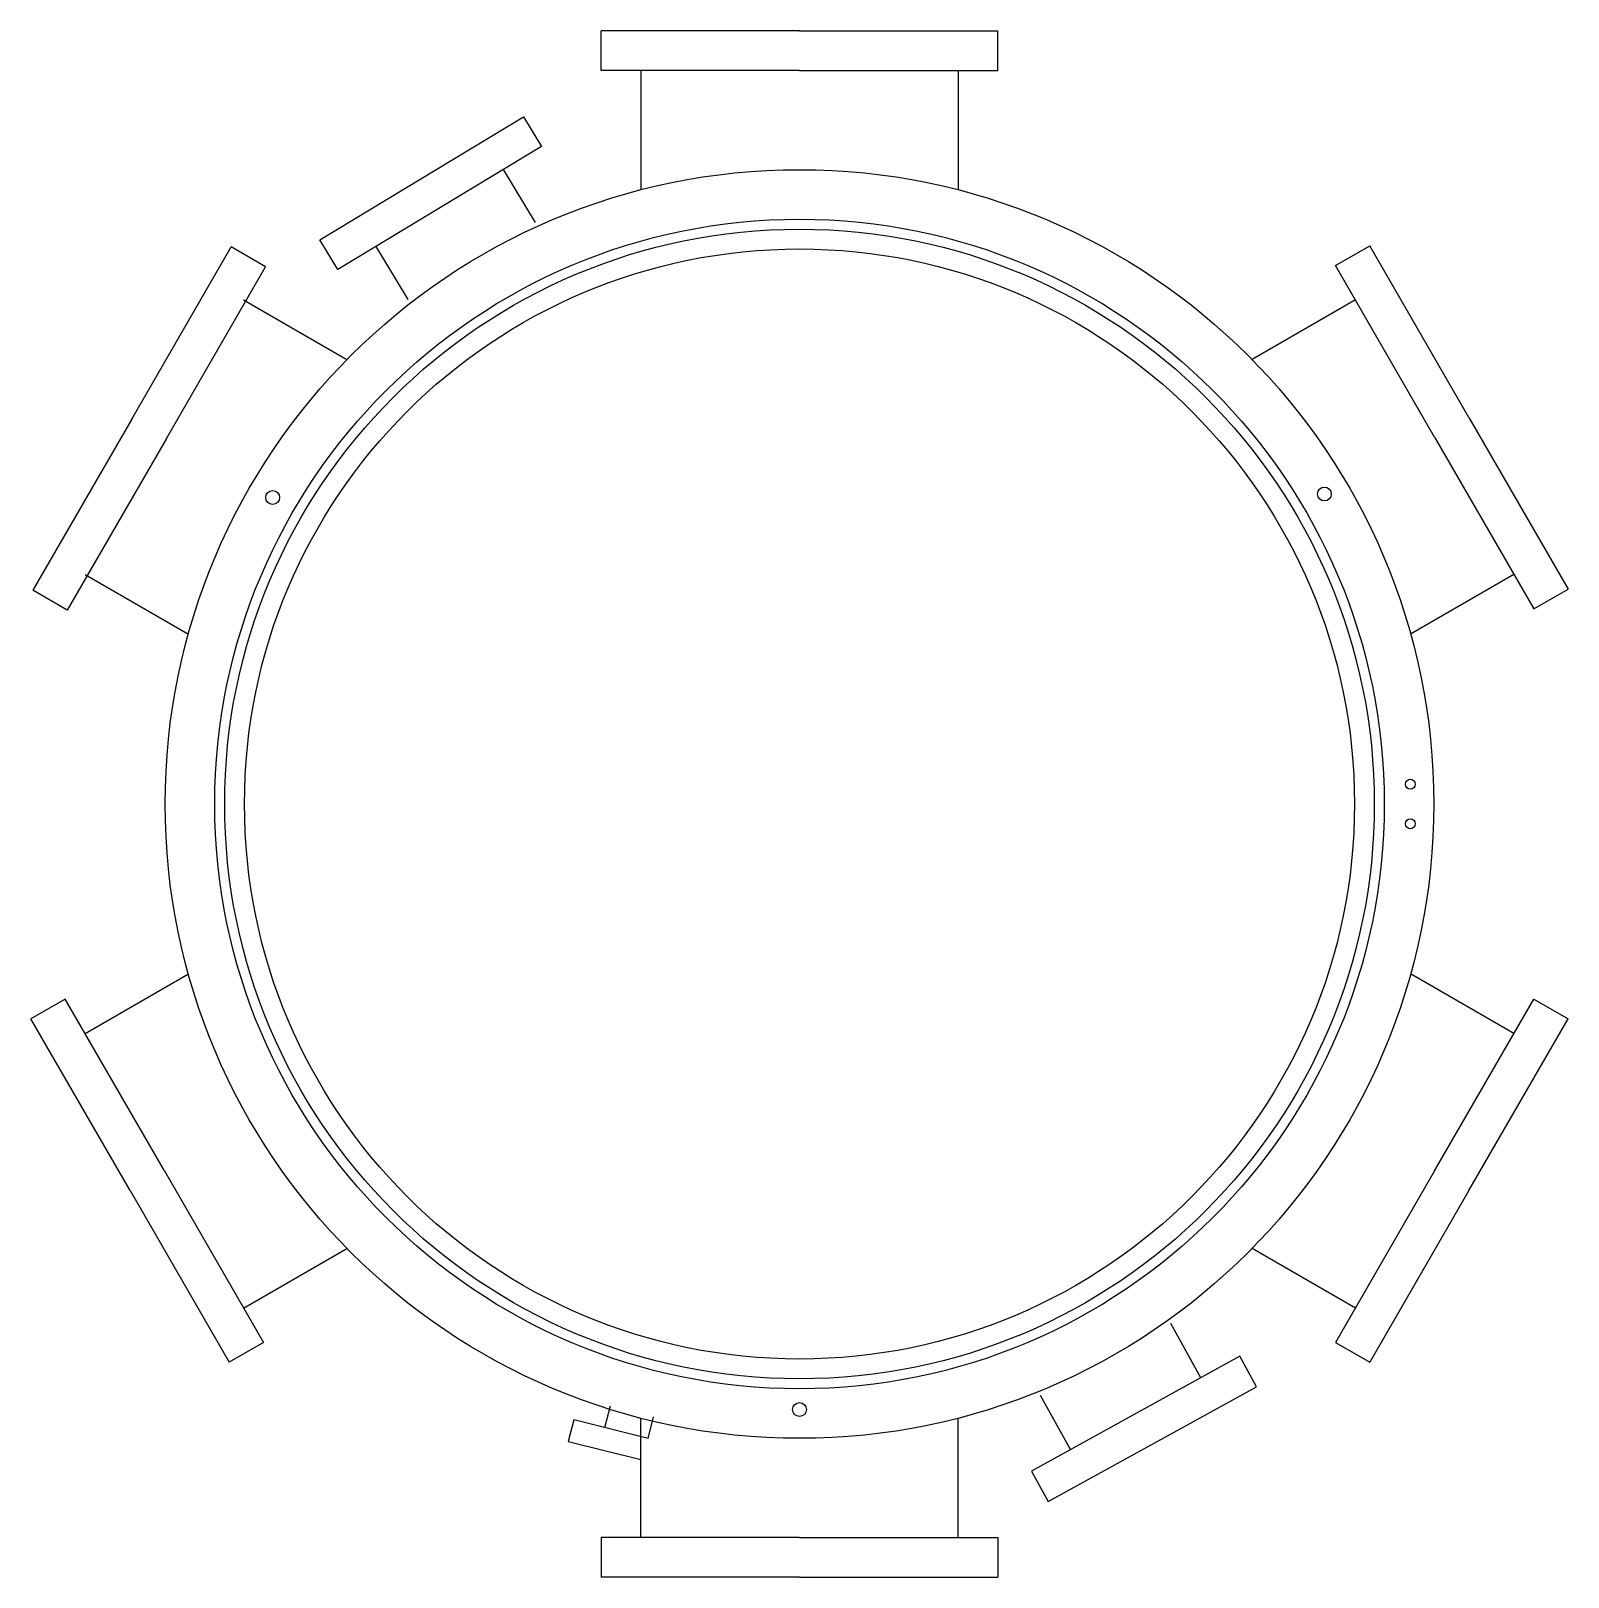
# Model space of a CAD drawing. Header units: inches. Extents: x -116 to 250, y -285 to 80.
# Drawn here: x -31.55 to 7.23, y -29.37 to 9.63 of the extents above; entities that cross this region are included whole.
import ezdxf

# ---------------------------------------------------------------- set-up
doc = ezdxf.new("R2010")
doc.units = ezdxf.units.IN
doc.header["$MEASUREMENT"] = 0

msp = doc.modelspace()

# ---------------------------------------------------------------- linework, layer by layer
at = {"color": 4}
for p, q in [((-12.16244, 9.62984), (-17.16244, 9.62984)), ((-17.16244, 8.62984), (-17.16244, 9.62984)), ((-12.16244, 9.62984), (-7.16244, 9.62984)), ((-7.16244, 8.62984), (-7.16244, 9.62984)), ((-12.16244, 8.62984), (-17.16244, 8.62984)), ((-16.16244, 8.62984), (-16.16244, 5.62177)), ((-12.16244, 8.62984), (-7.16244, 8.62984)), ((-8.16244, 8.62984), (-8.16244, 5.62177)), ((-21.69413, 5.91237), (-21.69413, 5.91237)), ((-19.63678, 6.13269), (-18.82901, 4.79519)), ((-28.99912, -0.1495), (-26.49912, 4.18063)), ((-25.6331, 3.68063), (-26.49912, 4.18063)), ((-22.84678, 4.19404), (-22.03901, 2.85654)), ((1.35903, 3.70997), (2.22505, 4.20997)), ((4.72505, -0.12016), (2.22505, 4.20997)), ((-28.1331, -0.6495), (-25.6331, 3.68063)), ((3.85903, -0.62016), (1.35903, 3.70997)), ((-26.18391, 2.84394), (-23.57885, 1.33991)), ((1.85903, 2.84394), (-0.74604, 1.33991)), ((1.85903, 2.84394), (-0.74604, 1.33991)), ((-28.99912, -0.1495), (-31.49912, -4.47963)), ((4.72505, -0.12016), (7.22505, -4.45029)), ((-28.1331, -0.6495), (-30.6331, -4.97963)), ((3.85903, -0.62016), (6.35903, -4.95029)), ((-30.18391, -4.08426), (-27.57885, -5.5883)), ((5.85903, -4.08426), (3.25396, -5.5883)), ((5.85903, -4.08426), (3.25396, -5.5883)), ((-30.6331, -4.97963), (-31.49912, -4.47963)), ((6.35903, -4.95029), (7.22505, -4.45029)), ((-30.18391, -15.65606), (-27.57885, -14.15203)), ((5.85903, -15.65606), (3.25396, -14.15203)), ((5.85903, -15.65606), (3.25396, -14.15203)), ((-30.68391, -14.79003), (-31.54994, -15.29003)), ((-28.18391, -19.12016), (-30.68391, -14.79003)), ((3.85903, -19.12016), (6.35903, -14.79003)), ((6.35903, -14.79003), (7.22505, -15.29003)), ((-29.04994, -19.62016), (-31.54994, -15.29003)), ((4.72505, -19.62016), (7.22505, -15.29003)), ((-28.18391, -19.12016), (-25.68391, -23.45029)), ((3.85903, -19.12016), (1.35903, -23.45029)), ((-29.04994, -19.62016), (-26.54994, -23.95029)), ((4.72505, -19.62016), (2.22505, -23.95029)), ((-26.18391, -22.58426), (-23.57885, -21.08023)), ((1.85903, -22.58426), (-0.74604, -21.08023)), ((1.85903, -22.58426), (-0.74604, -21.08023)), ((-2.04073, -24.34455), (-2.79516, -22.97625)), ((-25.68391, -23.45029), (-26.54994, -23.95029)), ((1.35903, -23.45029), (2.22505, -23.95029)), ((-5.32465, -26.15518), (-6.07908, -24.78687)), ((-17.07103, -25.59937), (-16.9336, -25.05391)), ((-15.98012, -25.87423), (-15.84269, -25.32877)), ((-16.16244, -28.37016), (-16.16244, -25.3621)), ((-8.16244, -28.37016), (-8.16244, -25.3621)), ((-12.16244, -28.37016), (-17.16244, -28.37016)), ((-17.16244, -28.37016), (-17.16244, -29.37016)), ((-12.16244, -28.37016), (-7.16244, -28.37016)), ((-7.16244, -28.37016), (-7.16244, -29.37016)), ((-12.16244, -29.37016), (-17.16244, -29.37016)), ((-12.16244, -29.37016), (-7.16244, -29.37016))]:
    msp.add_line(p, q, dxfattribs=at)
for points in [[(-18.67378, 6.71429), (-23.80979, 3.61245), (-24.26214, 4.36145), (-19.12613, 7.46329)], [(-1.05555, -23.80137), (-6.30983, -26.69836), (-5.88735, -27.46461), (-0.63308, -24.56761)]]:
    msp.add_lwpolyline(points, close=True, dxfattribs=at)
msp.add_lwpolyline([(-15.98012, -25.87423), (-17.8589, -25.40086), (-17.99633, -25.94631), (-16.16244, -26.40837)], dxfattribs=at)
for centre, radius in [((-12.16244, -9.87016), 16), ((-12.16244, -9.87016), 14.75), ((-12.16244, -9.87016), 14.5), ((-12.16244, -9.87016), 14), ((1.07804, -2.05076), 0.175), ((-25.45201, -2.13846), 0.175), ((3.24609, -9.37016), 0.125), ((3.24609, -10.37016), 0.125), ((-12.16244, -25.14516), 0.175)]:
    msp.add_circle(centre, radius, dxfattribs=at)

doc.saveas('drawing.dxf')
